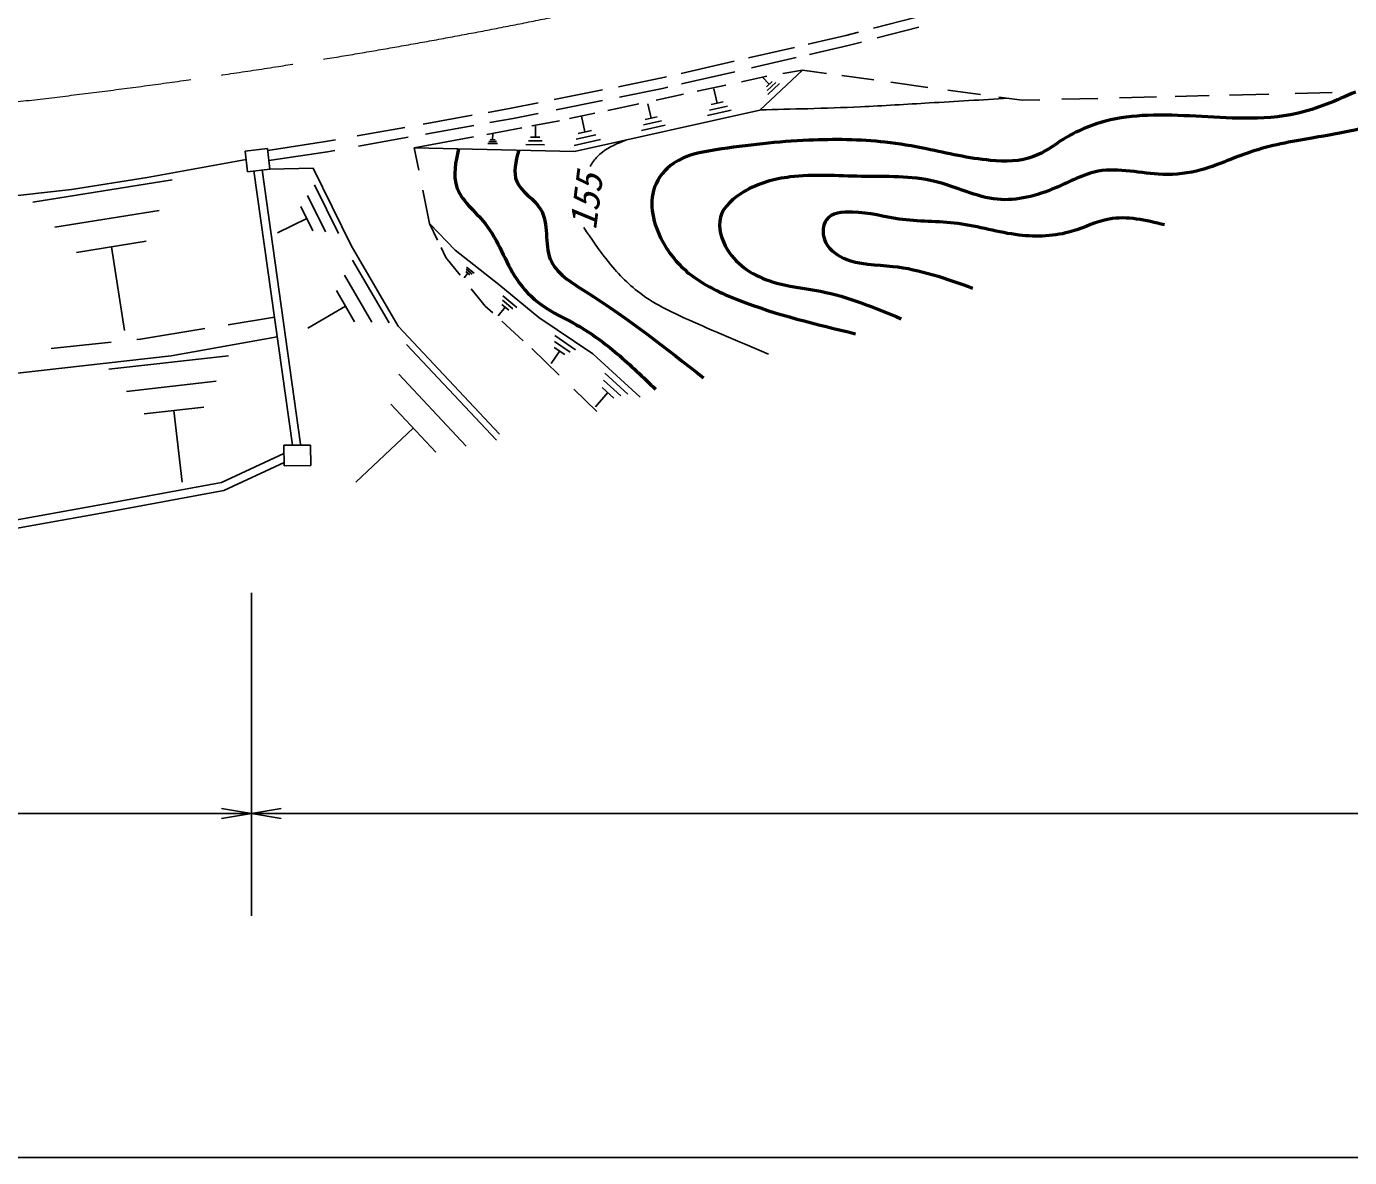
# Model space of a CAD drawing. Units: millimetres, scale not verified. Extents: x 40000 to 680000, y 20000 to 380000.
# Drawn here: x 394951 to 459094, y 205000 to 259826 of the extents above; entities that cross this region are included whole.
import ezdxf
from ezdxf.enums import TextEntityAlignment as Align

# ---------------------------------------------------------------- set-up
doc = ezdxf.new("R2010")
doc.units = ezdxf.units.MM
doc.header["$LTSCALE"] = 1000
doc.linetypes.add('CHAIN', pattern=[18.5, 12, -1.5, 3.5, -1.5])
for name, color, linetype, lineweight in [('M-BGD', 7, 'Continuous', 25), ('M-BMK', 2, 'CHAIN', 13), ('M-STR-STR3', 7, 'Continuous', 25), ('M-TTL-BAND', 7, 'Continuous', 25), ('M-TTL-LINE', 7, 'Continuous', 50)]:
    doc.layers.add(name, color=color, linetype=linetype, lineweight=lineweight)
doc.styles.add('ＭＳ ゴシック', font='')
doc.styles.get('ＭＳ ゴシック').set_extended_font_data('MS Gothic')

# ---------------------------------------------------------------- blocks, each defined once
blk = doc.blocks.new('open_arrow')
at = {"color": 0, "linetype": 'Continuous', "lineweight": -2}
blk.add_lwpolyline([(7.5, 1.25), (0, 0), (7.5, -1.25)], dxfattribs=at)

msp = doc.modelspace()

# ---------------------------------------------------------------- linework, layer by layer
at = {"layer": 'M-BGD'}
for p, q in [((438035, 260267), (436018, 259738)), ((438217, 259798), (436193, 259268)), ((434676, 259387), (432852, 258967)), ((435286, 259547), (434676, 259387)), ((432184, 258813), (429963, 258301)), ((434795, 258901), (432916, 258468)), ((435429, 259067), (434795, 258901)), ((429265, 258140), (426689, 257547)), ((432266, 258319), (430108, 257821)), ((425675, 257313), (423658, 256907)), ((425982, 257384), (425675, 257313)), ((429288, 257632), (426710, 257038)), ((429620, 257148), (430774, 257395)), ((432575, 257702), (430504, 255764)), ((430642, 257365), (430962, 257025)), ((430774, 257395), (430851, 257409)), ((431624, 257540), (432575, 257702)), ((433740, 257543), (432575, 257702)), ((436026, 257231), (434484, 257441)), ((422880, 256751), (420531, 256278)), ((425780, 256824), (423695, 256405)), ((426038, 256884), (425780, 256824)), ((427472, 256686), (428855, 256983)), ((428282, 256795), (428442, 256105)), ((431102, 257155), (430822, 256895)), ((431282, 257115), (430862, 256715)), ((431452, 257065), (430892, 256535)), ((438650, 256874), (436853, 257119)), ((441209, 256525), (439624, 256741)), ((458246, 256619), (456466, 256575)), ((419756, 256122), (418457, 255861)), ((422885, 256242), (420629, 255788)), ((423137, 255755), (424633, 256077)), ((425082, 256075), (425242, 255385)), ((425485, 256260), (426799, 256542)), ((428932, 255965), (428062, 255775)), ((428732, 256165), (428152, 256035)), ((443220, 256251), (442091, 256405)), ((444082, 256272), (443220, 256251)), ((446887, 256341), (445143, 256298)), ((449738, 256411), (447934, 256366)), ((452285, 256473), (450646, 256433)), ((455183, 256544), (453276, 256497)), ((416556, 255519), (414191, 255094)), ((418457, 255861), (417327, 255658)), ((418551, 255370), (417422, 255167)), ((419752, 255611), (418551, 255370)), ((421282, 255357), (422510, 255621)), ((430504, 255764), (421527, 253759)), ((421852, 255485), (422022, 254715)), ((425532, 255445), (424952, 255315)), ((429122, 255765), (427962, 255505)), ((413294, 254933), (410976, 254517)), ((416638, 255026), (414293, 254605)), ((417271, 254594), (418960, 254910)), ((419448, 255001), (420792, 255252)), ((419632, 254995), (419622, 254465)), ((422342, 254785), (421702, 254645)), ((425922, 255045), (424762, 254785)), ((425732, 255245), (424862, 255055)), ((409456, 254243), (406645, 253820)), ((409934, 254329), (409456, 254243)), ((413456, 254454), (411048, 254021)), ((413754, 253938), (416627, 254474)), ((417792, 254145), (417312, 254155)), ((417732, 254245), (417372, 254255)), ((417672, 254335), (417432, 254345)), ((417562, 254625), (417552, 254345)), ((420062, 254085), (419162, 254105)), ((419952, 254275), (419282, 254285)), ((419842, 254455), (419392, 254465)), ((422782, 254345), (421502, 254055)), ((422562, 254565), (421602, 254355)), ((405604, 253381), (400806, 252497)), ((405558, 253777), (406635, 253904)), ((405675, 252784), (405558, 253777)), ((406635, 253904), (406752, 252910)), ((409538, 253750), (406703, 253323)), ((409906, 253816), (409538, 253750)), ((413754, 253938), (413971, 252855)), ((421527, 253759), (413754, 253938)), ((406752, 252910), (405675, 252784)), ((405982, 252820), (407843, 239529)), ((406378, 252875), (408239, 239585)), ((406752, 252910), (408849, 252952)), ((408849, 252952), (410691, 249203)), ((395262, 251315), (402022, 252385)), ((400806, 252497), (397139, 251918)), ((408912, 252155), (410072, 249795)), ((397139, 251918), (387317, 250824)), ((408582, 251635), (409452, 249865)), ((414162, 251898), (414486, 250279)), ((396322, 250095), (401392, 250905)), ((408252, 251105), (408832, 249925)), ((407122, 249815), (408542, 250515)), ((414486, 250279), (415739, 248976)), ((414883, 249462), (414486, 250279)), ((397382, 248875), (400762, 249415)), ((399712, 245085), (399072, 249145)), ((410691, 249203), (412966, 245303)), ((415288, 248625), (415055, 249107)), ((415739, 248976), (417844, 247322)), ((410752, 248505), (412532, 245455)), ((415973, 247778), (415288, 248625)), ((410372, 247775), (411702, 245485)), ((416172, 247635), (416352, 247865)), ((416252, 247945), (416452, 247785)), ((416272, 248055), (416562, 247825)), ((416282, 248165), (416662, 247865)), ((409982, 247035), (410862, 245505)), ((417193, 246270), (416510, 247115)), ((417844, 247322), (419799, 245719)), ((417992, 246355), (418332, 246075)), ((418022, 246565), (418532, 246145)), ((418042, 246775), (418732, 246205)), ((404733, 245367), (406974, 245737)), ((408592, 245205), (410422, 246275)), ((417553, 245941), (417193, 246270)), ((417822, 245805), (418162, 246215)), ((419799, 245719), (422405, 243965)), ((400476, 244663), (403593, 245178)), ((412966, 245303), (417877, 240067)), ((419031, 244595), (417996, 245538)), ((396145, 244215), (399051, 244516)), ((400299, 244645), (400476, 244663)), ((407109, 244774), (401974, 243857)), ((413382, 244415), (417742, 239765)), ((420552, 244555), (421312, 244045)), ((420562, 244845), (421572, 244155)), ((401974, 243857), (392476, 242798)), ((398942, 243215), (404742, 243865)), ((420780, 242925), (419448, 244215)), ((420382, 243485), (420802, 244095)), ((420542, 244265), (421052, 243925)), ((422405, 243965), (424710, 241860)), ((399802, 242135), (404152, 242625)), ((413002, 242965), (416272, 239475)), ((422932, 242675), (423772, 241915)), ((422992, 243025), (424112, 242005)), ((422605, 241158), (421485, 242243)), ((422532, 241395), (423142, 242075)), ((422862, 242325), (423422, 241815)), ((400652, 241055), (403552, 241375)), ((402492, 237735), (402102, 241215)), ((412612, 241515), (414792, 239185)), ((410912, 237735), (413702, 240355)), ((407428, 239525), (408727, 239538)), ((407438, 238525), (407428, 239525)), ((408727, 239538), (408737, 238538)), ((404401, 237716), (407432, 239130)), ((404524, 237331), (407437, 238691)), ((408737, 238538), (407438, 238525)), ((398954, 236716), (404401, 237716)), ((399026, 236322), (404524, 237331)), ((392265, 235509), (398954, 236716)), ((392329, 235114), (399026, 236322))]:
    msp.add_line(p, q, dxfattribs=at)
for points, knots in [([(442551, 256342), (441274, 256268), (439998, 256195), (438721, 256119), (437607, 256053), (436494, 255985), (435379, 255933), (434529, 255894), (433678, 255864), (432827, 255840), (432060, 255819), (431293, 255802), (430526, 255785)], [0, 0, 0, 0, 1, 1, 1, 2, 2, 2, 3, 3, 3, 4, 4, 4, 4]), ([(424002, 254312), (423603, 254154), (423205, 253995), (422870, 253737), (422705, 253611), (422556, 253460), (422436, 253291), (422380, 253211), (422329, 253126), (422279, 253041)], [0, 0, 0, 0, 1, 1, 1, 2, 2, 2, 3, 3, 3, 3]), ([(421971, 250074), (422337, 249534), (422703, 248993), (423112, 248480), (423576, 247899), (424095, 247353), (424684, 246908), (425464, 246320), (426367, 245908), (427269, 245509), (428491, 244968), (429710, 244452), (430930, 243937)], [0, 0, 0, 0, 1, 1, 1, 2, 2, 2, 3, 3, 3, 4, 4, 4, 4])]:
    msp.add_open_spline(points, degree=3, knots=knots, dxfattribs=at)
at = {"layer": 'M-BMK'}
msp.add_open_spline([(372564, 254384), (378302, 254758), (384040, 255132), (389763, 255682), (395584, 256243), (401388, 256986), (407168, 257889), (411983, 258641), (416781, 259503), (421549, 260503), (427083, 261664), (432577, 263011), (438055, 264426), (443066, 265720), (448063, 267072), (453001, 268613), (458118, 270211), (463170, 272011), (468223, 273812)], degree=3, knots=[0, 0, 0, 0, 1, 1, 1, 2, 2, 2, 3, 3, 3, 4, 4, 4, 5, 5, 5, 6, 6, 6, 6], dxfattribs=at)
at = {"layer": 'M-STR-STR3'}
for p, q in [((405858, 232380), (405858, 216723)), ((321901, 221670), (405858, 221670)), ((405858, 221670), (564534, 221670))]:
    msp.add_line(p, q, dxfattribs=at)
at = {"layer": 'M-TTL-BAND'}
msp.add_line((40000, 205000), (579000, 205000), dxfattribs=at)
at = {"layer": 'M-TTL-LINE'}
for points, knots in [([(479755, 267267), (479825, 266603), (479894, 265940), (479712, 265309), (479594, 264902), (479372, 264508), (479062, 264226), (478654, 263854), (478094, 263674), (477546, 263545), (476891, 263391), (476254, 263310), (475596, 263174), (475015, 263053), (474418, 262891), (473956, 262555), (473395, 262147), (473035, 261483), (472719, 260822), (472408, 260173), (472141, 259526), (471698, 258996), (471362, 258595), (470925, 258260), (470460, 258006), (468986, 257201), (467227, 257206), (465540, 256985), (464739, 256880), (463953, 256725), (463219, 256428), (462466, 256124), (461768, 255671), (461023, 255345), (459792, 254807), (458433, 254615), (457093, 254386), (456071, 254211), (455061, 254015), (454091, 253674), (453357, 253416), (452645, 253074), (451895, 252870), (451295, 252707), (450670, 252632), (450038, 252653), (448981, 252688), (447906, 252991), (446913, 252808), (446207, 252678), (445543, 252303), (444840, 252003), (443932, 251617), (442960, 251358), (442024, 251447), (440996, 251544), (440013, 252062), (438992, 252313), (437837, 252597), (436634, 252541), (435433, 252560), (434267, 252579), (433103, 252669), (431968, 252529), (431202, 252435), (430450, 252236), (429740, 251818), (429228, 251517), (428739, 251101), (428595, 250580), (428458, 250081), (428637, 249484), (428936, 249002), (429428, 248207), (430246, 247723), (431102, 247455), (431872, 247213), (432673, 247147), (433453, 246991), (434794, 246723), (436073, 246192), (437352, 245660)], [0, 0, 0, 0, 1, 1, 1, 2, 2, 2, 3, 3, 3, 4, 4, 4, 5, 5, 5, 6, 6, 6, 7, 7, 7, 8, 8, 8, 9, 9, 9, 10, 10, 10, 11, 11, 11, 12, 12, 12, 13, 13, 13, 14, 14, 14, 15, 15, 15, 16, 16, 16, 17, 17, 17, 18, 18, 18, 19, 19, 19, 20, 20, 20, 21, 21, 21, 22, 22, 22, 23, 23, 23, 24, 24, 24, 25, 25, 25, 26, 26, 26, 27, 27, 27, 27]), ([(459375, 256647), (458447, 256237), (457520, 255828), (456544, 255608), (455714, 255421), (454850, 255371), (453991, 255376), (452420, 255385), (450868, 255578), (449303, 255515), (448615, 255488), (447925, 255411), (447261, 255237), (446544, 255049), (445858, 254749), (445219, 254355), (444741, 254061), (444290, 253714), (443780, 253520), (443137, 253274), (442401, 253270), (441691, 253334), (440622, 253431), (439611, 253683), (438582, 253891), (437923, 254024), (437257, 254140), (436586, 254216), (435354, 254356), (434106, 254363), (432873, 254309), (431371, 254242), (429891, 254083), (428371, 253845), (427651, 253732), (426922, 253601), (426329, 253195), (425917, 252913), (425571, 252498), (425400, 252034), (425099, 251215), (425345, 250241), (425772, 249435), (426104, 248808), (426547, 248283), (427071, 247857), (427774, 247286), (428624, 246893), (429485, 246558), (431336, 245837), (433241, 245385), (435147, 244933)], [0, 0, 0, 0, 1, 1, 1, 2, 2, 2, 3, 3, 3, 4, 4, 4, 5, 5, 5, 6, 6, 6, 7, 7, 7, 8, 8, 8, 9, 9, 9, 10, 10, 10, 11, 11, 11, 12, 12, 12, 13, 13, 13, 14, 14, 14, 15, 15, 15, 16, 16, 16, 17, 17, 17, 17]), ([(415890, 253889), (415757, 253253), (415625, 252617), (415793, 252081), (416005, 251404), (416696, 250884), (417185, 250271), (417849, 249439), (418141, 248434), (418717, 247579), (419040, 247098), (419453, 246665), (419924, 246326), (420458, 245940), (421067, 245675), (421641, 245351), (422337, 244957), (422981, 244476), (423590, 243959), (424234, 243413), (424841, 242827), (425447, 242241)], [0, 0, 0, 0, 1, 1, 1, 2, 2, 2, 3, 3, 3, 4, 4, 4, 5, 5, 5, 6, 6, 6, 7, 7, 7, 7]), ([(418815, 253822), (418677, 253280), (418538, 252739), (418717, 252313), (418927, 251811), (419574, 251468), (419877, 250967), (420296, 250274), (420057, 249278), (420341, 248553), (420612, 247866), (421354, 247423), (422059, 246975), (424195, 245616), (425981, 244207), (427768, 242798)], [0, 0, 0, 0, 1, 1, 1, 2, 2, 2, 3, 3, 3, 4, 4, 4, 5, 5, 5, 5]), ([(450131, 250209), (449218, 250428), (448305, 250646), (447439, 250487), (446835, 250376), (446254, 250081), (445644, 249899), (444814, 249651), (443931, 249613), (443076, 249714), (442073, 249832), (441110, 250141), (440106, 250271), (439157, 250393), (438173, 250356), (437259, 250487), (436527, 250592), (435841, 250804), (435000, 250828), (434514, 250841), (433976, 250792), (433732, 250456), (433553, 250212), (433530, 249816), (433639, 249497), (433784, 249070), (434165, 248783), (434567, 248600), (435320, 248258), (436146, 248284), (436950, 248198), (438282, 248054), (439550, 247600), (440817, 247146)], [0, 0, 0, 0, 1, 1, 1, 2, 2, 2, 3, 3, 3, 4, 4, 4, 5, 5, 5, 6, 6, 6, 7, 7, 7, 8, 8, 8, 9, 9, 9, 10, 10, 10, 11, 11, 11, 11])]:
    msp.add_open_spline(points, degree=3, knots=knots, dxfattribs=at)

# ---------------------------------------------------------------- block references
at = {"layer": 'M-STR-STR3', "xscale": 193, "yscale": 193, "rotation": 180}
msp.add_blockref('open_arrow', (405858, 221670), dxfattribs=at)
at = {"layer": 'M-STR-STR3', "xscale": 193, "yscale": 193}
msp.add_blockref('open_arrow', (405858, 221670), dxfattribs=at)

# ---------------------------------------------------------------- texts
at = {"layer": 'M-BGD', "style": 'ＭＳ ゴシック', "oblique": 15}
msp.add_text('155', height=1320, rotation=82.593, dxfattribs=at).set_placement((422955, 249881), align=Align.BOTTOM_LEFT)

doc.saveas('drawing.dxf')
